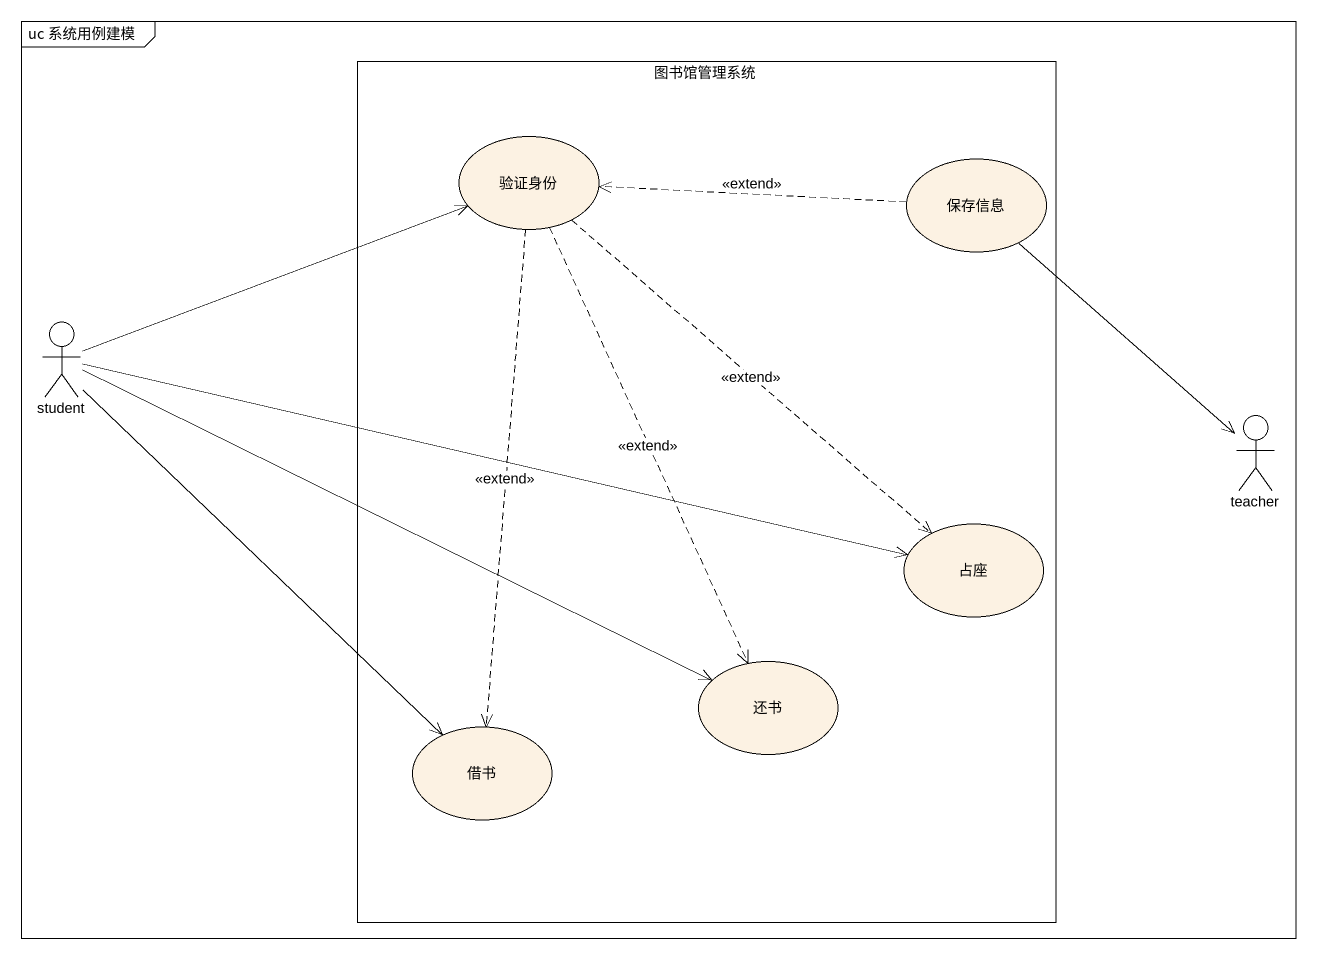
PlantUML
@startuml
mainframe uc 系统用例建模
rectangle 图书馆管理系统 {
  usecase 验证身份
  usecase 保存信息
  usecase 占座
  usecase 还书
  usecase 借书
}
actor student
actor teacher
验证身份 ..> 占座 : <<extend>>
验证身份 ..> 还书 : <<extend>>
验证身份 ..> 借书 : <<extend>>
保存信息 .left.> 验证身份 : <<extend>>
保存信息 --> teacher
student -right-> 验证身份
student -right-> 占座
student -right-> 还书
student --> 借书
@enduml
